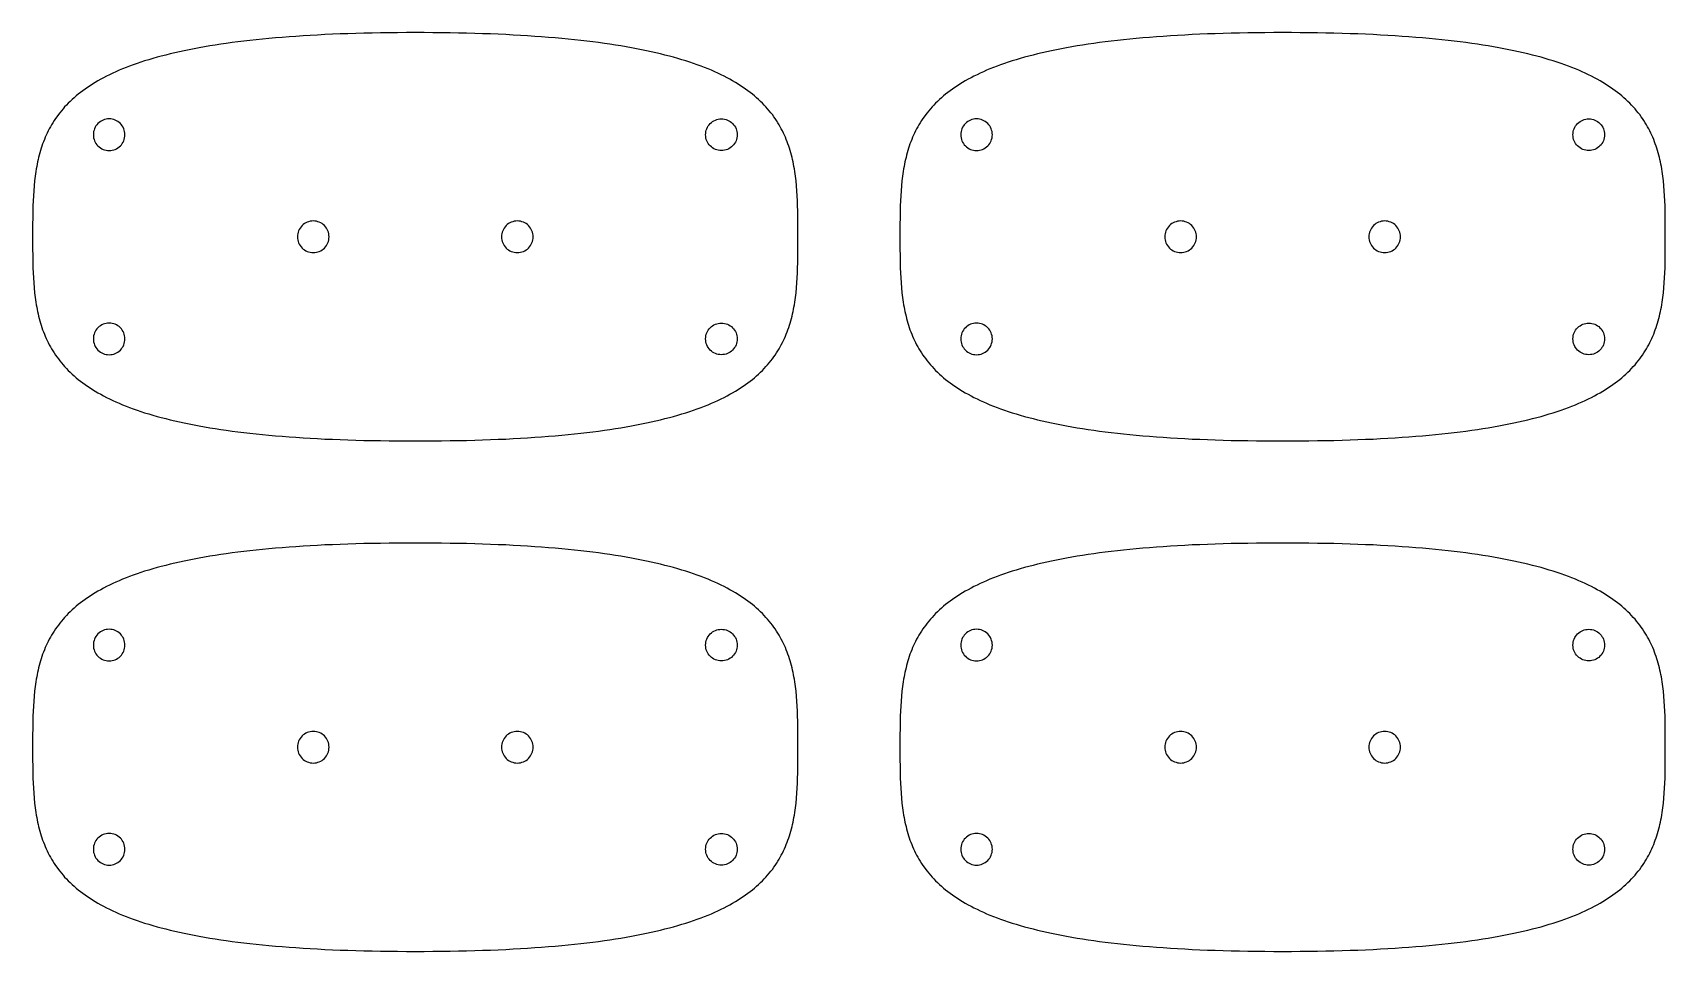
# Model space of a CAD drawing. Extents: x 0.8 to 94.9, y 0.3 to 47.7.
# Drawn here: x 78.83 to 94.83, y 1.29 to 10.29 of the extents above; entities that cross this region are included whole.
import ezdxf

# ---------------------------------------------------------------- set-up
doc = ezdxf.new("R2010")
doc.units = 0
doc.layers.add('THRUCUT_SMALL_PARTS_TAB_AN', color=30, linetype='CONTINUOUS')

msp = doc.modelspace()

# ---------------------------------------------------------------- linework, layer by layer
at = {"layer": 'THRUCUT_SMALL_PARTS_TAB_AN'}
for points in [[(82.58, 10.289), (82.493, 10.289), (82.407, 10.288), (82.323, 10.288), (82.24, 10.286), (82.158, 10.285), (82.077, 10.283), (81.998, 10.281), (81.92, 10.279), (81.844, 10.276), (81.768, 10.273), (81.694, 10.27), (81.621, 10.266), (81.55, 10.262), (81.48, 10.258), (81.41, 10.253), (81.343, 10.248), (81.276, 10.243), (81.21, 10.238), (81.146, 10.232), (81.083, 10.226), (81.021, 10.22), (80.96, 10.213), (80.9, 10.206), (80.842, 10.199), (80.784, 10.192), (80.728, 10.184), (80.673, 10.176), (80.618, 10.168), (80.565, 10.159), (80.513, 10.15), (80.462, 10.141), (80.412, 10.132), (80.363, 10.122), (80.315, 10.112), (80.269, 10.102), (80.223, 10.092), (80.178, 10.081), (80.134, 10.07), (80.091, 10.059), (80.049, 10.048), (80.008, 10.036), (79.968, 10.024), (79.928, 10.012), (79.89, 9.999), (79.853, 9.987), (79.816, 9.974), (79.781, 9.961), (79.746, 9.947), (79.712, 9.934), (79.679, 9.92), (79.647, 9.906), (79.615, 9.892), (79.585, 9.877), (79.555, 9.862), (79.526, 9.847), (79.498, 9.832), (79.47, 9.817), (79.444, 9.801), (79.418, 9.785), (79.393, 9.769), (79.368, 9.753), (79.344, 9.737), (79.321, 9.72), (79.299, 9.703), (79.277, 9.686), (79.256, 9.669), (79.236, 9.651), (79.217, 9.634), (79.198, 9.616), (79.179, 9.598), (79.161, 9.58), (79.144, 9.561), (79.128, 9.543), (79.112, 9.524), (79.097, 9.505), (79.082, 9.486), (79.068, 9.466), (79.054, 9.447), (79.041, 9.427), (79.028, 9.407), (79.016, 9.387), (79.004, 9.367), (78.993, 9.347), (78.983, 9.326), (78.972, 9.305), (78.963, 9.285), (78.954, 9.264), (78.945, 9.242), (78.936, 9.221), (78.928, 9.2), (78.921, 9.178), (78.914, 9.156), (78.907, 9.134), (78.901, 9.112), (78.895, 9.09), (78.889, 9.067), (78.884, 9.045), (78.879, 9.022), (78.874, 9), (78.87, 8.977), (78.866, 8.954), (78.862, 8.93), (78.855, 8.884), (78.849, 8.837), (78.845, 8.789), (78.841, 8.741), (78.838, 8.692), (78.835, 8.643), (78.833, 8.594), (78.832, 8.544), (78.831, 8.493), (78.83, 8.392), (78.83, 8.289), (78.83, 8.186), (78.831, 8.085), (78.832, 8.034), (78.833, 7.984), (78.835, 7.935), (78.838, 7.886), (78.841, 7.837), (78.845, 7.789), (78.849, 7.741), (78.855, 7.694), (78.862, 7.648), (78.866, 7.624), (78.87, 7.601), (78.874, 7.578), (78.879, 7.556), (78.884, 7.533), (78.889, 7.511), (78.895, 7.488), (78.901, 7.466), (78.907, 7.444), (78.914, 7.422), (78.921, 7.4), (78.928, 7.379), (78.936, 7.357), (78.945, 7.336), (78.954, 7.315), (78.963, 7.293), (78.972, 7.273), (78.983, 7.252), (78.993, 7.231), (79.004, 7.211), (79.016, 7.191), (79.028, 7.171), (79.041, 7.151), (79.054, 7.131), (79.068, 7.112), (79.082, 7.092), (79.097, 7.073), (79.112, 7.054), (79.128, 7.035), (79.144, 7.017), (79.161, 6.998), (79.179, 6.98), (79.198, 6.962), (79.217, 6.944), (79.236, 6.927), (79.256, 6.909), (79.277, 6.892), (79.299, 6.875), (79.321, 6.858), (79.344, 6.841), (79.368, 6.825), (79.393, 6.809), (79.418, 6.793), (79.444, 6.777), (79.47, 6.761), (79.498, 6.746), (79.526, 6.731), (79.555, 6.716), (79.585, 6.701), (79.615, 6.686), (79.647, 6.672), (79.679, 6.658), (79.712, 6.644), (79.746, 6.631), (79.781, 6.617), (79.816, 6.604), (79.853, 6.591), (79.89, 6.579), (79.928, 6.566), (79.968, 6.554), (80.008, 6.542), (80.049, 6.53), (80.091, 6.519), (80.134, 6.508), (80.178, 6.497), (80.223, 6.486), (80.269, 6.476), (80.315, 6.466), (80.363, 6.456), (80.412, 6.446), (80.462, 6.437), (80.513, 6.428), (80.565, 6.419), (80.618, 6.41), (80.673, 6.402), (80.728, 6.394), (80.784, 6.386), (80.842, 6.379), (80.9, 6.372), (80.96, 6.365), (81.021, 6.358), (81.083, 6.352), (81.146, 6.346), (81.21, 6.34), (81.276, 6.335), (81.343, 6.33), (81.41, 6.325), (81.48, 6.32), (81.55, 6.316), (81.621, 6.312), (81.694, 6.308), (81.768, 6.305), (81.844, 6.302), (81.92, 6.299), (81.998, 6.297), (82.077, 6.295), (82.158, 6.293), (82.24, 6.292), (82.323, 6.29), (82.407, 6.29), (82.493, 6.289), (82.58, 6.289), (82.668, 6.289), (82.753, 6.29), (82.838, 6.29), (82.921, 6.292), (83.003, 6.293), (83.083, 6.295), (83.163, 6.297), (83.24, 6.299), (83.317, 6.302), (83.392, 6.305), (83.466, 6.308), (83.539, 6.312), (83.611, 6.316), (83.681, 6.32), (83.75, 6.325), (83.818, 6.33), (83.885, 6.335), (83.95, 6.34), (84.015, 6.346), (84.078, 6.352), (84.14, 6.358), (84.201, 6.365), (84.26, 6.372), (84.319, 6.379), (84.376, 6.386), (84.433, 6.394), (84.488, 6.402), (84.542, 6.41), (84.595, 6.419), (84.647, 6.428), (84.698, 6.437), (84.748, 6.446), (84.797, 6.456), (84.845, 6.466), (84.892, 6.476), (84.938, 6.486), (84.983, 6.497), (85.027, 6.508), (85.07, 6.519), (85.112, 6.53), (85.153, 6.542), (85.193, 6.554), (85.232, 6.566), (85.27, 6.579), (85.308, 6.591), (85.344, 6.604), (85.38, 6.617), (85.415, 6.631), (85.449, 6.644), (85.482, 6.658), (85.514, 6.672), (85.545, 6.686), (85.576, 6.701), (85.606, 6.716), (85.635, 6.731), (85.663, 6.746), (85.69, 6.761), (85.717, 6.777), (85.743, 6.793), (85.768, 6.809), (85.792, 6.825), (85.816, 6.841), (85.839, 6.858), (85.862, 6.875), (85.883, 6.892), (85.904, 6.909), (85.924, 6.927), (85.944, 6.944), (85.963, 6.962), (85.981, 6.98), (85.999, 6.998), (86.016, 7.017), (86.033, 7.035), (86.049, 7.054), (86.064, 7.073), (86.079, 7.092), (86.093, 7.112), (86.107, 7.131), (86.12, 7.151), (86.133, 7.171), (86.145, 7.191), (86.156, 7.211), (86.167, 7.231), (86.178, 7.252), (86.188, 7.273), (86.198, 7.293), (86.207, 7.315), (86.216, 7.336), (86.224, 7.357), (86.232, 7.379), (86.24, 7.4), (86.247, 7.422), (86.254, 7.444), (86.26, 7.466), (86.266, 7.488), (86.272, 7.511), (86.277, 7.533), (86.282, 7.556), (86.287, 7.578), (86.291, 7.601), (86.295, 7.624), (86.299, 7.648), (86.306, 7.694), (86.311, 7.741), (86.316, 7.789), (86.32, 7.837), (86.323, 7.886), (86.325, 7.935), (86.327, 7.984), (86.329, 8.034), (86.329, 8.085), (86.33, 8.186), (86.33, 8.289), (86.33, 8.392), (86.329, 8.493), (86.329, 8.544), (86.327, 8.594), (86.325, 8.643), (86.323, 8.692), (86.32, 8.741), (86.316, 8.789), (86.311, 8.837), (86.306, 8.884), (86.299, 8.93), (86.295, 8.954), (86.291, 8.977), (86.287, 9), (86.282, 9.022), (86.277, 9.045), (86.272, 9.067), (86.266, 9.09), (86.26, 9.112), (86.254, 9.134), (86.247, 9.156), (86.24, 9.178), (86.232, 9.2), (86.224, 9.221), (86.216, 9.242), (86.207, 9.264), (86.198, 9.285), (86.188, 9.305), (86.178, 9.326), (86.167, 9.347), (86.156, 9.367), (86.145, 9.387), (86.133, 9.407), (86.12, 9.427), (86.107, 9.447), (86.093, 9.466), (86.079, 9.486), (86.064, 9.505), (86.049, 9.524), (86.033, 9.543), (86.016, 9.561), (85.999, 9.58), (85.981, 9.598), (85.963, 9.616), (85.944, 9.634), (85.924, 9.651), (85.904, 9.669), (85.883, 9.686), (85.862, 9.703), (85.839, 9.72), (85.816, 9.737), (85.792, 9.753), (85.768, 9.769), (85.743, 9.785), (85.717, 9.801), (85.69, 9.817), (85.663, 9.832), (85.635, 9.847), (85.606, 9.862), (85.576, 9.877), (85.545, 9.892), (85.514, 9.906), (85.482, 9.92), (85.449, 9.934), (85.415, 9.947), (85.38, 9.961), (85.344, 9.974), (85.308, 9.987), (85.27, 9.999), (85.232, 10.012), (85.193, 10.024), (85.153, 10.036), (85.112, 10.048), (85.07, 10.059), (85.027, 10.07), (84.983, 10.081), (84.938, 10.092), (84.892, 10.102), (84.845, 10.112), (84.797, 10.122), (84.748, 10.132), (84.698, 10.141), (84.647, 10.15), (84.595, 10.159), (84.542, 10.168), (84.488, 10.176), (84.433, 10.184), (84.376, 10.192), (84.319, 10.199), (84.26, 10.206), (84.201, 10.213), (84.14, 10.22), (84.078, 10.226), (84.015, 10.232), (83.95, 10.238), (83.885, 10.243), (83.818, 10.248), (83.75, 10.253), (83.681, 10.258), (83.611, 10.262), (83.539, 10.266), (83.466, 10.27), (83.392, 10.273), (83.317, 10.276), (83.24, 10.279), (83.163, 10.281), (83.083, 10.283), (83.003, 10.285), (82.921, 10.286), (82.838, 10.288), (82.753, 10.288), (82.668, 10.289)], [(91.08, 10.289), (90.993, 10.289), (90.907, 10.288), (90.823, 10.288), (90.74, 10.286), (90.658, 10.285), (90.577, 10.283), (90.498, 10.281), (90.42, 10.279), (90.344, 10.276), (90.268, 10.273), (90.194, 10.27), (90.121, 10.266), (90.05, 10.262), (89.98, 10.258), (89.91, 10.253), (89.843, 10.248), (89.776, 10.243), (89.71, 10.238), (89.646, 10.232), (89.583, 10.226), (89.521, 10.22), (89.46, 10.213), (89.4, 10.206), (89.342, 10.199), (89.284, 10.192), (89.228, 10.184), (89.173, 10.176), (89.118, 10.168), (89.065, 10.159), (89.013, 10.15), (88.962, 10.141), (88.912, 10.132), (88.863, 10.122), (88.815, 10.112), (88.769, 10.102), (88.723, 10.092), (88.678, 10.081), (88.634, 10.07), (88.591, 10.059), (88.549, 10.048), (88.508, 10.036), (88.468, 10.024), (88.428, 10.012), (88.39, 9.999), (88.353, 9.987), (88.316, 9.974), (88.281, 9.961), (88.246, 9.947), (88.212, 9.934), (88.179, 9.92), (88.147, 9.906), (88.115, 9.892), (88.085, 9.877), (88.055, 9.862), (88.026, 9.847), (87.998, 9.832), (87.97, 9.817), (87.944, 9.801), (87.918, 9.785), (87.893, 9.769), (87.868, 9.753), (87.844, 9.737), (87.821, 9.72), (87.799, 9.703), (87.777, 9.686), (87.756, 9.669), (87.736, 9.651), (87.717, 9.634), (87.698, 9.616), (87.679, 9.598), (87.661, 9.58), (87.644, 9.561), (87.628, 9.543), (87.612, 9.524), (87.597, 9.505), (87.582, 9.486), (87.568, 9.466), (87.554, 9.447), (87.541, 9.427), (87.528, 9.407), (87.516, 9.387), (87.504, 9.367), (87.493, 9.347), (87.483, 9.326), (87.472, 9.305), (87.463, 9.285), (87.454, 9.264), (87.445, 9.242), (87.436, 9.221), (87.428, 9.2), (87.421, 9.178), (87.414, 9.156), (87.407, 9.134), (87.401, 9.112), (87.395, 9.09), (87.389, 9.067), (87.384, 9.045), (87.379, 9.022), (87.374, 9), (87.37, 8.977), (87.366, 8.954), (87.362, 8.93), (87.355, 8.884), (87.349, 8.837), (87.345, 8.789), (87.341, 8.741), (87.338, 8.692), (87.335, 8.643), (87.333, 8.594), (87.332, 8.544), (87.331, 8.493), (87.33, 8.392), (87.33, 8.289), (87.33, 8.186), (87.331, 8.085), (87.332, 8.034), (87.333, 7.984), (87.335, 7.935), (87.338, 7.886), (87.341, 7.837), (87.345, 7.789), (87.349, 7.741), (87.355, 7.694), (87.362, 7.648), (87.366, 7.624), (87.37, 7.601), (87.374, 7.578), (87.379, 7.556), (87.384, 7.533), (87.389, 7.511), (87.395, 7.488), (87.401, 7.466), (87.407, 7.444), (87.414, 7.422), (87.421, 7.4), (87.428, 7.379), (87.436, 7.357), (87.445, 7.336), (87.454, 7.315), (87.463, 7.293), (87.472, 7.273), (87.483, 7.252), (87.493, 7.231), (87.504, 7.211), (87.516, 7.191), (87.528, 7.171), (87.541, 7.151), (87.554, 7.131), (87.568, 7.112), (87.582, 7.092), (87.597, 7.073), (87.612, 7.054), (87.628, 7.035), (87.644, 7.017), (87.661, 6.998), (87.679, 6.98), (87.698, 6.962), (87.717, 6.944), (87.736, 6.927), (87.756, 6.909), (87.777, 6.892), (87.799, 6.875), (87.821, 6.858), (87.844, 6.841), (87.868, 6.825), (87.893, 6.809), (87.918, 6.793), (87.944, 6.777), (87.97, 6.761), (87.998, 6.746), (88.026, 6.731), (88.055, 6.716), (88.085, 6.701), (88.115, 6.686), (88.147, 6.672), (88.179, 6.658), (88.212, 6.644), (88.246, 6.631), (88.281, 6.617), (88.316, 6.604), (88.353, 6.591), (88.39, 6.579), (88.428, 6.566), (88.468, 6.554), (88.508, 6.542), (88.549, 6.53), (88.591, 6.519), (88.634, 6.508), (88.678, 6.497), (88.723, 6.486), (88.769, 6.476), (88.815, 6.466), (88.863, 6.456), (88.912, 6.446), (88.962, 6.437), (89.013, 6.428), (89.065, 6.419), (89.118, 6.41), (89.173, 6.402), (89.228, 6.394), (89.284, 6.386), (89.342, 6.379), (89.4, 6.372), (89.46, 6.365), (89.521, 6.358), (89.583, 6.352), (89.646, 6.346), (89.71, 6.34), (89.776, 6.335), (89.843, 6.33), (89.91, 6.325), (89.98, 6.32), (90.05, 6.316), (90.121, 6.312), (90.194, 6.308), (90.268, 6.305), (90.344, 6.302), (90.42, 6.299), (90.498, 6.297), (90.577, 6.295), (90.658, 6.293), (90.74, 6.292), (90.823, 6.29), (90.907, 6.29), (90.993, 6.289), (91.08, 6.289), (91.168, 6.289), (91.253, 6.29), (91.338, 6.29), (91.421, 6.292), (91.503, 6.293), (91.583, 6.295), (91.663, 6.297), (91.74, 6.299), (91.817, 6.302), (91.892, 6.305), (91.966, 6.308), (92.039, 6.312), (92.111, 6.316), (92.181, 6.32), (92.25, 6.325), (92.318, 6.33), (92.385, 6.335), (92.45, 6.34), (92.515, 6.346), (92.578, 6.352), (92.64, 6.358), (92.701, 6.365), (92.76, 6.372), (92.819, 6.379), (92.876, 6.386), (92.933, 6.394), (92.988, 6.402), (93.042, 6.41), (93.095, 6.419), (93.147, 6.428), (93.198, 6.437), (93.248, 6.446), (93.297, 6.456), (93.345, 6.466), (93.392, 6.476), (93.438, 6.486), (93.483, 6.497), (93.527, 6.508), (93.57, 6.519), (93.612, 6.53), (93.653, 6.542), (93.693, 6.554), (93.732, 6.566), (93.77, 6.579), (93.808, 6.591), (93.844, 6.604), (93.88, 6.617), (93.915, 6.631), (93.949, 6.644), (93.982, 6.658), (94.014, 6.672), (94.045, 6.686), (94.076, 6.701), (94.106, 6.716), (94.135, 6.731), (94.163, 6.746), (94.19, 6.761), (94.217, 6.777), (94.243, 6.793), (94.268, 6.809), (94.292, 6.825), (94.316, 6.841), (94.339, 6.858), (94.362, 6.875), (94.383, 6.892), (94.404, 6.909), (94.424, 6.927), (94.444, 6.944), (94.463, 6.962), (94.481, 6.98), (94.499, 6.998), (94.516, 7.017), (94.533, 7.035), (94.549, 7.054), (94.564, 7.073), (94.579, 7.092), (94.593, 7.112), (94.607, 7.131), (94.62, 7.151), (94.633, 7.171), (94.645, 7.191), (94.656, 7.211), (94.667, 7.231), (94.678, 7.252), (94.688, 7.273), (94.698, 7.293), (94.707, 7.315), (94.716, 7.336), (94.724, 7.357), (94.732, 7.379), (94.74, 7.4), (94.747, 7.422), (94.754, 7.444), (94.76, 7.466), (94.766, 7.488), (94.772, 7.511), (94.777, 7.533), (94.782, 7.556), (94.787, 7.578), (94.791, 7.601), (94.795, 7.624), (94.799, 7.648), (94.806, 7.694), (94.811, 7.741), (94.816, 7.789), (94.82, 7.837), (94.823, 7.886), (94.825, 7.935), (94.827, 7.984), (94.829, 8.034), (94.829, 8.085), (94.83, 8.186), (94.83, 8.289), (94.83, 8.392), (94.829, 8.493), (94.829, 8.544), (94.827, 8.594), (94.825, 8.643), (94.823, 8.692), (94.82, 8.741), (94.816, 8.789), (94.811, 8.837), (94.806, 8.884), (94.799, 8.93), (94.795, 8.954), (94.791, 8.977), (94.787, 9), (94.782, 9.022), (94.777, 9.045), (94.772, 9.067), (94.766, 9.09), (94.76, 9.112), (94.754, 9.134), (94.747, 9.156), (94.74, 9.178), (94.732, 9.2), (94.724, 9.221), (94.716, 9.242), (94.707, 9.264), (94.698, 9.285), (94.688, 9.305), (94.678, 9.326), (94.667, 9.347), (94.656, 9.367), (94.645, 9.387), (94.633, 9.407), (94.62, 9.427), (94.607, 9.447), (94.593, 9.466), (94.579, 9.486), (94.564, 9.505), (94.549, 9.524), (94.533, 9.543), (94.516, 9.561), (94.499, 9.58), (94.481, 9.598), (94.463, 9.616), (94.444, 9.634), (94.424, 9.651), (94.404, 9.669), (94.383, 9.686), (94.362, 9.703), (94.339, 9.72), (94.316, 9.737), (94.292, 9.753), (94.268, 9.769), (94.243, 9.785), (94.217, 9.801), (94.19, 9.817), (94.163, 9.832), (94.135, 9.847), (94.106, 9.862), (94.076, 9.877), (94.045, 9.892), (94.014, 9.906), (93.982, 9.92), (93.949, 9.934), (93.915, 9.947), (93.88, 9.961), (93.844, 9.974), (93.808, 9.987), (93.77, 9.999), (93.732, 10.012), (93.693, 10.024), (93.653, 10.036), (93.612, 10.048), (93.57, 10.059), (93.527, 10.07), (93.483, 10.081), (93.438, 10.092), (93.392, 10.102), (93.345, 10.112), (93.297, 10.122), (93.248, 10.132), (93.198, 10.141), (93.147, 10.15), (93.095, 10.159), (93.042, 10.168), (92.988, 10.176), (92.933, 10.184), (92.876, 10.192), (92.819, 10.199), (92.76, 10.206), (92.701, 10.213), (92.64, 10.22), (92.578, 10.226), (92.515, 10.232), (92.45, 10.238), (92.385, 10.243), (92.318, 10.248), (92.25, 10.253), (92.181, 10.258), (92.111, 10.262), (92.039, 10.266), (91.966, 10.27), (91.892, 10.273), (91.817, 10.276), (91.74, 10.279), (91.663, 10.281), (91.583, 10.283), (91.503, 10.285), (91.421, 10.286), (91.338, 10.288), (91.253, 10.288), (91.168, 10.289)], [(82.58, 5.289), (82.493, 5.289), (82.407, 5.288), (82.323, 5.288), (82.24, 5.286), (82.158, 5.285), (82.077, 5.283), (81.998, 5.281), (81.92, 5.279), (81.844, 5.276), (81.768, 5.273), (81.694, 5.27), (81.621, 5.266), (81.55, 5.262), (81.48, 5.258), (81.41, 5.253), (81.343, 5.248), (81.276, 5.243), (81.21, 5.238), (81.146, 5.232), (81.083, 5.226), (81.021, 5.22), (80.96, 5.213), (80.9, 5.206), (80.842, 5.199), (80.784, 5.192), (80.728, 5.184), (80.673, 5.176), (80.618, 5.168), (80.565, 5.159), (80.513, 5.15), (80.462, 5.141), (80.412, 5.132), (80.363, 5.122), (80.315, 5.112), (80.269, 5.102), (80.223, 5.092), (80.178, 5.081), (80.134, 5.07), (80.091, 5.059), (80.049, 5.048), (80.008, 5.036), (79.968, 5.024), (79.928, 5.012), (79.89, 4.999), (79.853, 4.987), (79.816, 4.974), (79.781, 4.961), (79.746, 4.947), (79.712, 4.934), (79.679, 4.92), (79.647, 4.906), (79.615, 4.892), (79.585, 4.877), (79.555, 4.862), (79.526, 4.847), (79.498, 4.832), (79.47, 4.817), (79.444, 4.801), (79.418, 4.785), (79.393, 4.769), (79.368, 4.753), (79.344, 4.737), (79.321, 4.72), (79.299, 4.703), (79.277, 4.686), (79.256, 4.669), (79.236, 4.651), (79.217, 4.634), (79.198, 4.616), (79.179, 4.598), (79.161, 4.58), (79.144, 4.561), (79.128, 4.543), (79.112, 4.524), (79.097, 4.505), (79.082, 4.486), (79.068, 4.466), (79.054, 4.447), (79.041, 4.427), (79.028, 4.407), (79.016, 4.387), (79.004, 4.367), (78.993, 4.347), (78.983, 4.326), (78.972, 4.305), (78.963, 4.285), (78.954, 4.264), (78.945, 4.242), (78.936, 4.221), (78.928, 4.2), (78.921, 4.178), (78.914, 4.156), (78.907, 4.134), (78.901, 4.112), (78.895, 4.09), (78.889, 4.067), (78.884, 4.045), (78.879, 4.022), (78.874, 4), (78.87, 3.977), (78.866, 3.954), (78.862, 3.93), (78.855, 3.884), (78.849, 3.837), (78.845, 3.789), (78.841, 3.741), (78.838, 3.692), (78.835, 3.643), (78.833, 3.594), (78.832, 3.544), (78.831, 3.493), (78.83, 3.392), (78.83, 3.289), (78.83, 3.186), (78.831, 3.085), (78.832, 3.034), (78.833, 2.984), (78.835, 2.935), (78.838, 2.886), (78.841, 2.837), (78.845, 2.789), (78.849, 2.741), (78.855, 2.694), (78.862, 2.648), (78.866, 2.624), (78.87, 2.601), (78.874, 2.578), (78.879, 2.556), (78.884, 2.533), (78.889, 2.511), (78.895, 2.488), (78.901, 2.466), (78.907, 2.444), (78.914, 2.422), (78.921, 2.4), (78.928, 2.379), (78.936, 2.357), (78.945, 2.336), (78.954, 2.315), (78.963, 2.293), (78.972, 2.273), (78.983, 2.252), (78.993, 2.231), (79.004, 2.211), (79.016, 2.191), (79.028, 2.171), (79.041, 2.151), (79.054, 2.131), (79.068, 2.112), (79.082, 2.092), (79.097, 2.073), (79.112, 2.054), (79.128, 2.035), (79.144, 2.017), (79.161, 1.998), (79.179, 1.98), (79.198, 1.962), (79.217, 1.944), (79.236, 1.927), (79.256, 1.909), (79.277, 1.892), (79.299, 1.875), (79.321, 1.858), (79.344, 1.841), (79.368, 1.825), (79.393, 1.809), (79.418, 1.793), (79.444, 1.777), (79.47, 1.761), (79.498, 1.746), (79.526, 1.731), (79.555, 1.716), (79.585, 1.701), (79.615, 1.686), (79.647, 1.672), (79.679, 1.658), (79.712, 1.644), (79.746, 1.631), (79.781, 1.617), (79.816, 1.604), (79.853, 1.591), (79.89, 1.579), (79.928, 1.566), (79.968, 1.554), (80.008, 1.542), (80.049, 1.53), (80.091, 1.519), (80.134, 1.508), (80.178, 1.497), (80.223, 1.486), (80.269, 1.476), (80.315, 1.466), (80.363, 1.456), (80.412, 1.446), (80.462, 1.437), (80.513, 1.428), (80.565, 1.419), (80.618, 1.41), (80.673, 1.402), (80.728, 1.394), (80.784, 1.386), (80.842, 1.379), (80.9, 1.372), (80.96, 1.365), (81.021, 1.358), (81.083, 1.352), (81.146, 1.346), (81.21, 1.34), (81.276, 1.335), (81.343, 1.33), (81.41, 1.325), (81.48, 1.32), (81.55, 1.316), (81.621, 1.312), (81.694, 1.308), (81.768, 1.305), (81.844, 1.302), (81.92, 1.299), (81.998, 1.297), (82.077, 1.295), (82.158, 1.293), (82.24, 1.292), (82.323, 1.29), (82.407, 1.29), (82.493, 1.289), (82.58, 1.289), (82.668, 1.289), (82.753, 1.29), (82.838, 1.29), (82.921, 1.292), (83.003, 1.293), (83.083, 1.295), (83.163, 1.297), (83.24, 1.299), (83.317, 1.302), (83.392, 1.305), (83.466, 1.308), (83.539, 1.312), (83.611, 1.316), (83.681, 1.32), (83.75, 1.325), (83.818, 1.33), (83.885, 1.335), (83.95, 1.34), (84.015, 1.346), (84.078, 1.352), (84.14, 1.358), (84.201, 1.365), (84.26, 1.372), (84.319, 1.379), (84.376, 1.386), (84.433, 1.394), (84.488, 1.402), (84.542, 1.41), (84.595, 1.419), (84.647, 1.428), (84.698, 1.437), (84.748, 1.446), (84.797, 1.456), (84.845, 1.466), (84.892, 1.476), (84.938, 1.486), (84.983, 1.497), (85.027, 1.508), (85.07, 1.519), (85.112, 1.53), (85.153, 1.542), (85.193, 1.554), (85.232, 1.566), (85.27, 1.579), (85.308, 1.591), (85.344, 1.604), (85.38, 1.617), (85.415, 1.631), (85.449, 1.644), (85.482, 1.658), (85.514, 1.672), (85.545, 1.686), (85.576, 1.701), (85.606, 1.716), (85.635, 1.731), (85.663, 1.746), (85.69, 1.761), (85.717, 1.777), (85.743, 1.793), (85.768, 1.809), (85.792, 1.825), (85.816, 1.841), (85.839, 1.858), (85.862, 1.875), (85.883, 1.892), (85.904, 1.909), (85.924, 1.927), (85.944, 1.944), (85.963, 1.962), (85.981, 1.98), (85.999, 1.998), (86.016, 2.017), (86.033, 2.035), (86.049, 2.054), (86.064, 2.073), (86.079, 2.092), (86.093, 2.112), (86.107, 2.131), (86.12, 2.151), (86.133, 2.171), (86.145, 2.191), (86.156, 2.211), (86.167, 2.231), (86.178, 2.252), (86.188, 2.273), (86.198, 2.293), (86.207, 2.315), (86.216, 2.336), (86.224, 2.357), (86.232, 2.379), (86.24, 2.4), (86.247, 2.422), (86.254, 2.444), (86.26, 2.466), (86.266, 2.488), (86.272, 2.511), (86.277, 2.533), (86.282, 2.556), (86.287, 2.578), (86.291, 2.601), (86.295, 2.624), (86.299, 2.648), (86.306, 2.694), (86.311, 2.741), (86.316, 2.789), (86.32, 2.837), (86.323, 2.886), (86.325, 2.935), (86.327, 2.984), (86.329, 3.034), (86.329, 3.085), (86.33, 3.186), (86.33, 3.289), (86.33, 3.392), (86.329, 3.493), (86.329, 3.544), (86.327, 3.594), (86.325, 3.643), (86.323, 3.692), (86.32, 3.741), (86.316, 3.789), (86.311, 3.837), (86.306, 3.884), (86.299, 3.93), (86.295, 3.954), (86.291, 3.977), (86.287, 4), (86.282, 4.022), (86.277, 4.045), (86.272, 4.067), (86.266, 4.09), (86.26, 4.112), (86.254, 4.134), (86.247, 4.156), (86.24, 4.178), (86.232, 4.2), (86.224, 4.221), (86.216, 4.242), (86.207, 4.264), (86.198, 4.285), (86.188, 4.305), (86.178, 4.326), (86.167, 4.347), (86.156, 4.367), (86.145, 4.387), (86.133, 4.407), (86.12, 4.427), (86.107, 4.447), (86.093, 4.466), (86.079, 4.486), (86.064, 4.505), (86.049, 4.524), (86.033, 4.543), (86.016, 4.561), (85.999, 4.58), (85.981, 4.598), (85.963, 4.616), (85.944, 4.634), (85.924, 4.651), (85.904, 4.669), (85.883, 4.686), (85.862, 4.703), (85.839, 4.72), (85.816, 4.737), (85.792, 4.753), (85.768, 4.769), (85.743, 4.785), (85.717, 4.801), (85.69, 4.817), (85.663, 4.832), (85.635, 4.847), (85.606, 4.862), (85.576, 4.877), (85.545, 4.892), (85.514, 4.906), (85.482, 4.92), (85.449, 4.934), (85.415, 4.947), (85.38, 4.961), (85.344, 4.974), (85.308, 4.987), (85.27, 4.999), (85.232, 5.012), (85.193, 5.024), (85.153, 5.036), (85.112, 5.048), (85.07, 5.059), (85.027, 5.07), (84.983, 5.081), (84.938, 5.092), (84.892, 5.102), (84.845, 5.112), (84.797, 5.122), (84.748, 5.132), (84.698, 5.141), (84.647, 5.15), (84.595, 5.159), (84.542, 5.168), (84.488, 5.176), (84.433, 5.184), (84.376, 5.192), (84.319, 5.199), (84.26, 5.206), (84.201, 5.213), (84.14, 5.22), (84.078, 5.226), (84.015, 5.232), (83.95, 5.238), (83.885, 5.243), (83.818, 5.248), (83.75, 5.253), (83.681, 5.258), (83.611, 5.262), (83.539, 5.266), (83.466, 5.27), (83.392, 5.273), (83.317, 5.276), (83.24, 5.279), (83.163, 5.281), (83.083, 5.283), (83.003, 5.285), (82.921, 5.286), (82.838, 5.288), (82.753, 5.288), (82.668, 5.289)], [(91.08, 5.289), (90.993, 5.289), (90.907, 5.288), (90.823, 5.288), (90.74, 5.286), (90.658, 5.285), (90.577, 5.283), (90.498, 5.281), (90.42, 5.279), (90.344, 5.276), (90.268, 5.273), (90.194, 5.27), (90.121, 5.266), (90.05, 5.262), (89.98, 5.258), (89.91, 5.253), (89.843, 5.248), (89.776, 5.243), (89.71, 5.238), (89.646, 5.232), (89.583, 5.226), (89.521, 5.22), (89.46, 5.213), (89.4, 5.206), (89.342, 5.199), (89.284, 5.192), (89.228, 5.184), (89.173, 5.176), (89.118, 5.168), (89.065, 5.159), (89.013, 5.15), (88.962, 5.141), (88.912, 5.132), (88.863, 5.122), (88.815, 5.112), (88.769, 5.102), (88.723, 5.092), (88.678, 5.081), (88.634, 5.07), (88.591, 5.059), (88.549, 5.048), (88.508, 5.036), (88.468, 5.024), (88.428, 5.012), (88.39, 4.999), (88.353, 4.987), (88.316, 4.974), (88.281, 4.961), (88.246, 4.947), (88.212, 4.934), (88.179, 4.92), (88.147, 4.906), (88.115, 4.892), (88.085, 4.877), (88.055, 4.862), (88.026, 4.847), (87.998, 4.832), (87.97, 4.817), (87.944, 4.801), (87.918, 4.785), (87.893, 4.769), (87.868, 4.753), (87.844, 4.737), (87.821, 4.72), (87.799, 4.703), (87.777, 4.686), (87.756, 4.669), (87.736, 4.651), (87.717, 4.634), (87.698, 4.616), (87.679, 4.598), (87.661, 4.58), (87.644, 4.561), (87.628, 4.543), (87.612, 4.524), (87.597, 4.505), (87.582, 4.486), (87.568, 4.466), (87.554, 4.447), (87.541, 4.427), (87.528, 4.407), (87.516, 4.387), (87.504, 4.367), (87.493, 4.347), (87.483, 4.326), (87.472, 4.305), (87.463, 4.285), (87.454, 4.264), (87.445, 4.242), (87.436, 4.221), (87.428, 4.2), (87.421, 4.178), (87.414, 4.156), (87.407, 4.134), (87.401, 4.112), (87.395, 4.09), (87.389, 4.067), (87.384, 4.045), (87.379, 4.022), (87.374, 4), (87.37, 3.977), (87.366, 3.954), (87.362, 3.93), (87.355, 3.884), (87.349, 3.837), (87.345, 3.789), (87.341, 3.741), (87.338, 3.692), (87.335, 3.643), (87.333, 3.594), (87.332, 3.544), (87.331, 3.493), (87.33, 3.392), (87.33, 3.289), (87.33, 3.186), (87.331, 3.085), (87.332, 3.034), (87.333, 2.984), (87.335, 2.935), (87.338, 2.886), (87.341, 2.837), (87.345, 2.789), (87.349, 2.741), (87.355, 2.694), (87.362, 2.648), (87.366, 2.624), (87.37, 2.601), (87.374, 2.578), (87.379, 2.556), (87.384, 2.533), (87.389, 2.511), (87.395, 2.488), (87.401, 2.466), (87.407, 2.444), (87.414, 2.422), (87.421, 2.4), (87.428, 2.379), (87.436, 2.357), (87.445, 2.336), (87.454, 2.315), (87.463, 2.293), (87.472, 2.273), (87.483, 2.252), (87.493, 2.231), (87.504, 2.211), (87.516, 2.191), (87.528, 2.171), (87.541, 2.151), (87.554, 2.131), (87.568, 2.112), (87.582, 2.092), (87.597, 2.073), (87.612, 2.054), (87.628, 2.035), (87.644, 2.017), (87.661, 1.998), (87.679, 1.98), (87.698, 1.962), (87.717, 1.944), (87.736, 1.927), (87.756, 1.909), (87.777, 1.892), (87.799, 1.875), (87.821, 1.858), (87.844, 1.841), (87.868, 1.825), (87.893, 1.809), (87.918, 1.793), (87.944, 1.777), (87.97, 1.761), (87.998, 1.746), (88.026, 1.731), (88.055, 1.716), (88.085, 1.701), (88.115, 1.686), (88.147, 1.672), (88.179, 1.658), (88.212, 1.644), (88.246, 1.631), (88.281, 1.617), (88.316, 1.604), (88.353, 1.591), (88.39, 1.579), (88.428, 1.566), (88.468, 1.554), (88.508, 1.542), (88.549, 1.53), (88.591, 1.519), (88.634, 1.508), (88.678, 1.497), (88.723, 1.486), (88.769, 1.476), (88.815, 1.466), (88.863, 1.456), (88.912, 1.446), (88.962, 1.437), (89.013, 1.428), (89.065, 1.419), (89.118, 1.41), (89.173, 1.402), (89.228, 1.394), (89.284, 1.386), (89.342, 1.379), (89.4, 1.372), (89.46, 1.365), (89.521, 1.358), (89.583, 1.352), (89.646, 1.346), (89.71, 1.34), (89.776, 1.335), (89.843, 1.33), (89.91, 1.325), (89.98, 1.32), (90.05, 1.316), (90.121, 1.312), (90.194, 1.308), (90.268, 1.305), (90.344, 1.302), (90.42, 1.299), (90.498, 1.297), (90.577, 1.295), (90.658, 1.293), (90.74, 1.292), (90.823, 1.29), (90.907, 1.29), (90.993, 1.289), (91.08, 1.289), (91.168, 1.289), (91.253, 1.29), (91.338, 1.29), (91.421, 1.292), (91.503, 1.293), (91.583, 1.295), (91.663, 1.297), (91.74, 1.299), (91.817, 1.302), (91.892, 1.305), (91.966, 1.308), (92.039, 1.312), (92.111, 1.316), (92.181, 1.32), (92.25, 1.325), (92.318, 1.33), (92.385, 1.335), (92.45, 1.34), (92.515, 1.346), (92.578, 1.352), (92.64, 1.358), (92.701, 1.365), (92.76, 1.372), (92.819, 1.379), (92.876, 1.386), (92.933, 1.394), (92.988, 1.402), (93.042, 1.41), (93.095, 1.419), (93.147, 1.428), (93.198, 1.437), (93.248, 1.446), (93.297, 1.456), (93.345, 1.466), (93.392, 1.476), (93.438, 1.486), (93.483, 1.497), (93.527, 1.508), (93.57, 1.519), (93.612, 1.53), (93.653, 1.542), (93.693, 1.554), (93.732, 1.566), (93.77, 1.579), (93.808, 1.591), (93.844, 1.604), (93.88, 1.617), (93.915, 1.631), (93.949, 1.644), (93.982, 1.658), (94.014, 1.672), (94.045, 1.686), (94.076, 1.701), (94.106, 1.716), (94.135, 1.731), (94.163, 1.746), (94.19, 1.761), (94.217, 1.777), (94.243, 1.793), (94.268, 1.809), (94.292, 1.825), (94.316, 1.841), (94.339, 1.858), (94.362, 1.875), (94.383, 1.892), (94.404, 1.909), (94.424, 1.927), (94.444, 1.944), (94.463, 1.962), (94.481, 1.98), (94.499, 1.998), (94.516, 2.017), (94.533, 2.035), (94.549, 2.054), (94.564, 2.073), (94.579, 2.092), (94.593, 2.112), (94.607, 2.131), (94.62, 2.151), (94.633, 2.171), (94.645, 2.191), (94.656, 2.211), (94.667, 2.231), (94.678, 2.252), (94.688, 2.273), (94.698, 2.293), (94.707, 2.315), (94.716, 2.336), (94.724, 2.357), (94.732, 2.379), (94.74, 2.4), (94.747, 2.422), (94.754, 2.444), (94.76, 2.466), (94.766, 2.488), (94.772, 2.511), (94.777, 2.533), (94.782, 2.556), (94.787, 2.578), (94.791, 2.601), (94.795, 2.624), (94.799, 2.648), (94.806, 2.694), (94.811, 2.741), (94.816, 2.789), (94.82, 2.837), (94.823, 2.886), (94.825, 2.935), (94.827, 2.984), (94.829, 3.034), (94.829, 3.085), (94.83, 3.186), (94.83, 3.289), (94.83, 3.392), (94.829, 3.493), (94.829, 3.544), (94.827, 3.594), (94.825, 3.643), (94.823, 3.692), (94.82, 3.741), (94.816, 3.789), (94.811, 3.837), (94.806, 3.884), (94.799, 3.93), (94.795, 3.954), (94.791, 3.977), (94.787, 4), (94.782, 4.022), (94.777, 4.045), (94.772, 4.067), (94.766, 4.09), (94.76, 4.112), (94.754, 4.134), (94.747, 4.156), (94.74, 4.178), (94.732, 4.2), (94.724, 4.221), (94.716, 4.242), (94.707, 4.264), (94.698, 4.285), (94.688, 4.305), (94.678, 4.326), (94.667, 4.347), (94.656, 4.367), (94.645, 4.387), (94.633, 4.407), (94.62, 4.427), (94.607, 4.447), (94.593, 4.466), (94.579, 4.486), (94.564, 4.505), (94.549, 4.524), (94.533, 4.543), (94.516, 4.561), (94.499, 4.58), (94.481, 4.598), (94.463, 4.616), (94.444, 4.634), (94.424, 4.651), (94.404, 4.669), (94.383, 4.686), (94.362, 4.703), (94.339, 4.72), (94.316, 4.737), (94.292, 4.753), (94.268, 4.769), (94.243, 4.785), (94.217, 4.801), (94.19, 4.817), (94.163, 4.832), (94.135, 4.847), (94.106, 4.862), (94.076, 4.877), (94.045, 4.892), (94.014, 4.906), (93.982, 4.92), (93.949, 4.934), (93.915, 4.947), (93.88, 4.961), (93.844, 4.974), (93.808, 4.987), (93.77, 4.999), (93.732, 5.012), (93.693, 5.024), (93.653, 5.036), (93.612, 5.048), (93.57, 5.059), (93.527, 5.07), (93.483, 5.081), (93.438, 5.092), (93.392, 5.102), (93.345, 5.112), (93.297, 5.122), (93.248, 5.132), (93.198, 5.141), (93.147, 5.15), (93.095, 5.159), (93.042, 5.168), (92.988, 5.176), (92.933, 5.184), (92.876, 5.192), (92.819, 5.199), (92.76, 5.206), (92.701, 5.213), (92.64, 5.22), (92.578, 5.226), (92.515, 5.232), (92.45, 5.238), (92.385, 5.243), (92.318, 5.248), (92.25, 5.253), (92.181, 5.258), (92.111, 5.262), (92.039, 5.266), (91.966, 5.27), (91.892, 5.273), (91.817, 5.276), (91.74, 5.279), (91.663, 5.281), (91.583, 5.283), (91.503, 5.285), (91.421, 5.286), (91.338, 5.288), (91.253, 5.288), (91.168, 5.289)]]:
    msp.add_lwpolyline(points, close=True, dxfattribs=at)
for points in [[(79.58, 9.134, 0.414214), (79.735, 9.289, 0.414214), (79.58, 9.444, 0.414214), (79.425, 9.289, 0.414214)], [(85.58, 9.134, -0.414214), (85.425, 9.289, -0.414214), (85.58, 9.444, -0.414214), (85.735, 9.289, -0.414214)], [(88.08, 9.134, 0.414214), (88.235, 9.289, 0.414214), (88.08, 9.444, 0.414214), (87.925, 9.289, 0.414214)], [(94.08, 9.134, -0.414214), (93.925, 9.289, -0.414214), (94.08, 9.444, -0.414214), (94.235, 9.289, -0.414214)], [(81.58, 8.134, 0.414214), (81.735, 8.289, 0.414214), (81.58, 8.444, 0.414214), (81.425, 8.289, 0.414214)], [(83.58, 8.134, 0.414214), (83.735, 8.289, 0.414214), (83.58, 8.444, 0.414214), (83.425, 8.289, 0.414214)], [(90.08, 8.134, 0.414214), (90.235, 8.289, 0.414214), (90.08, 8.444, 0.414214), (89.925, 8.289, 0.414214)], [(92.08, 8.134, 0.414214), (92.235, 8.289, 0.414214), (92.08, 8.444, 0.414214), (91.925, 8.289, 0.414214)], [(79.58, 7.134, 0.414214), (79.735, 7.289, 0.414214), (79.58, 7.444, 0.414214), (79.425, 7.289, 0.414214)], [(85.58, 7.134, -0.414214), (85.425, 7.289, -0.414214), (85.58, 7.444, -0.414214), (85.735, 7.289, -0.414214)], [(88.08, 7.134, 0.414214), (88.235, 7.289, 0.414214), (88.08, 7.444, 0.414214), (87.925, 7.289, 0.414214)], [(94.08, 7.134, -0.414214), (93.925, 7.289, -0.414214), (94.08, 7.444, -0.414214), (94.235, 7.289, -0.414214)], [(79.58, 4.134, 0.414214), (79.735, 4.289, 0.414214), (79.58, 4.444, 0.414214), (79.425, 4.289, 0.414214)], [(85.58, 4.134, -0.414214), (85.425, 4.289, -0.414214), (85.58, 4.444, -0.414214), (85.735, 4.289, -0.414214)], [(88.08, 4.134, 0.414214), (88.235, 4.289, 0.414214), (88.08, 4.444, 0.414214), (87.925, 4.289, 0.414214)], [(94.08, 4.134, -0.414214), (93.925, 4.289, -0.414214), (94.08, 4.444, -0.414214), (94.235, 4.289, -0.414214)], [(81.58, 3.134, 0.414214), (81.735, 3.289, 0.414214), (81.58, 3.444, 0.414214), (81.425, 3.289, 0.414214)], [(83.58, 3.134, 0.414214), (83.735, 3.289, 0.414214), (83.58, 3.444, 0.414214), (83.425, 3.289, 0.414214)], [(90.08, 3.134, 0.414214), (90.235, 3.289, 0.414214), (90.08, 3.444, 0.414214), (89.925, 3.289, 0.414214)], [(92.08, 3.134, 0.414214), (92.235, 3.289, 0.414214), (92.08, 3.444, 0.414214), (91.925, 3.289, 0.414214)], [(79.58, 2.134, 0.414214), (79.735, 2.289, 0.414214), (79.58, 2.444, 0.414214), (79.425, 2.289, 0.414214)], [(85.58, 2.134, -0.414214), (85.425, 2.289, -0.414214), (85.58, 2.444, -0.414214), (85.735, 2.289, -0.414214)], [(88.08, 2.134, 0.414214), (88.235, 2.289, 0.414214), (88.08, 2.444, 0.414214), (87.925, 2.289, 0.414214)], [(94.08, 2.134, -0.414214), (93.925, 2.289, -0.414214), (94.08, 2.444, -0.414214), (94.235, 2.289, -0.414214)]]:
    msp.add_lwpolyline(points, format="xyb", close=True, dxfattribs=at)

doc.saveas('drawing.dxf')
